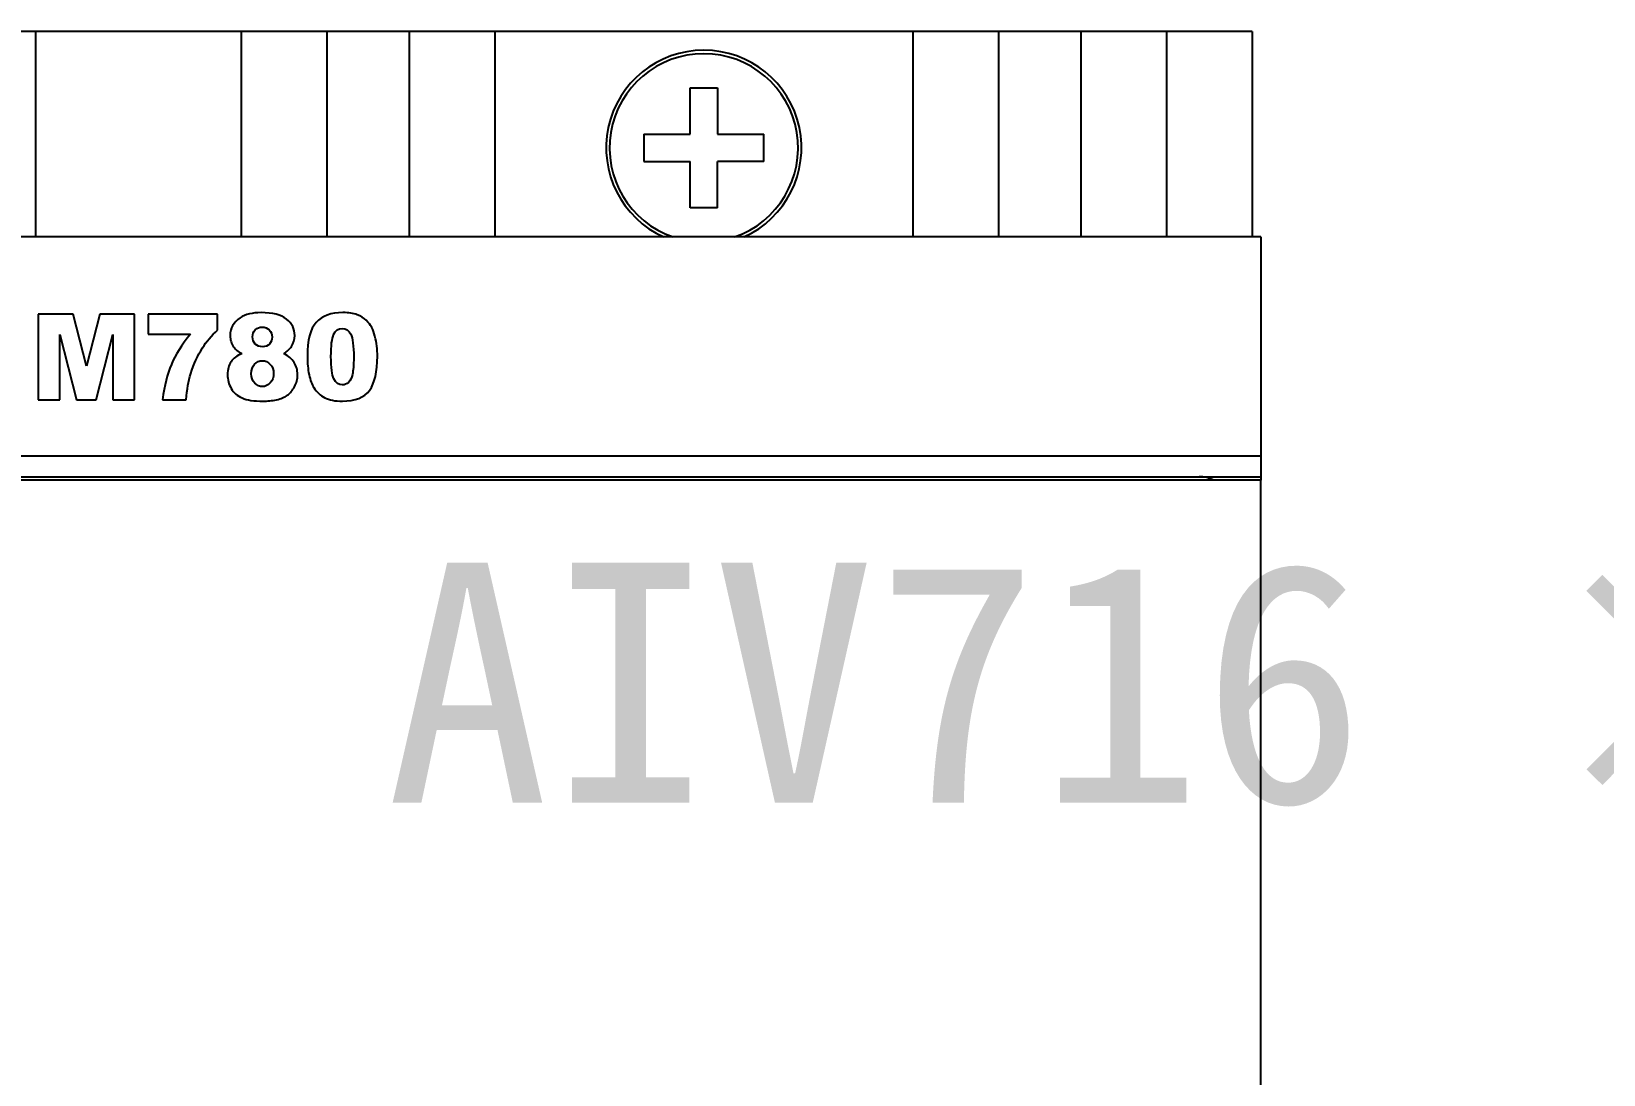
# Model space of a CAD drawing. Header units: millimetres. Extents: x 40 to 522, y -286 to 20.
# Drawn here: x 344.1 to 389.97, y -137.84 to -107.39 of the extents above; entities that cross this region are included whole.
import ezdxf
from ezdxf.enums import TextEntityAlignment as Align

# ---------------------------------------------------------------- set-up
doc = ezdxf.new("R2010")
doc.units = ezdxf.units.MM
doc.layers.add('TEXT_LABEL', color=7, linetype='Continuous')
doc.styles.add('HZ_TEXT', font='simsun.ttc')

# ---------------------------------------------------------------- blocks, each defined once
blk = doc.blocks.new('MOD_DIM780')
at = {"linetype": 'Continuous'}
for p, q in [((170.719, 162.611), (105.719, 162.611)), ((135.219, 162.611), (135.219, 156.611)), ((141.219, 162.611), (141.219, 156.611)), ((143.719, 162.611), (143.719, 156.611)), ((146.119, 162.611), (146.119, 156.611)), ((148.619, 162.611), (148.619, 156.611)), ((160.819, 162.611), (160.819, 156.611)), ((163.319, 162.611), (163.319, 156.611)), ((165.719, 162.611), (165.719, 156.611)), ((168.219, 162.611), (168.219, 156.611)), ((170.719, 162.611), (170.719, 156.611)), ((154.319, 159.611), (154.319, 160.961)), ((154.319, 160.961), (155.119, 160.961)), ((155.119, 160.961), (155.119, 159.611)), ((152.969, 159.611), (152.969, 158.811)), ((152.969, 159.611), (154.319, 159.611)), ((155.119, 159.611), (156.469, 159.611)), ((156.469, 158.811), (156.469, 159.611)), ((152.969, 158.811), (154.319, 158.811)), ((154.319, 157.461), (154.319, 158.811)), ((155.119, 157.461), (155.119, 158.811)), ((156.469, 158.811), (155.119, 158.811)), ((155.119, 157.461), (154.319, 157.461)), ((170.969, 156.611), (105.469, 156.611)), ((170.969, 156.611), (170.969, 149.511)), ((135.301, 154.361), (135.301, 151.861)), ((136.315, 154.361), (135.301, 154.361)), ((136.707, 152.84), (136.315, 154.361)), ((137.096, 154.361), (136.707, 152.84)), ((138.113, 154.361), (137.096, 154.361)), ((138.113, 151.861), (138.113, 154.361)), ((138.505, 154.361), (138.505, 153.774)), ((140.532, 154.361), (138.505, 154.361)), ((140.532, 153.892), (140.532, 154.361)), ((135.933, 151.861), (135.933, 153.767)), ((135.933, 153.767), (136.419, 151.861)), ((136.992, 151.861), (137.48, 153.767)), ((137.48, 153.767), (137.48, 151.861)), ((138.505, 153.774), (139.74, 153.774)), ((135.301, 151.861), (135.933, 151.861)), ((136.419, 151.861), (136.992, 151.861)), ((137.48, 151.861), (138.113, 151.861)), ((138.926, 151.861), (139.618, 151.861)), ((170.969, 150.211), (105.469, 150.211)), ((105.469, 149.611), (170.969, 149.611)), ((170.969, 149.511), (105.469, 149.511)), ((170.969, 124.511), (170.969, 149.511))]:
    blk.add_line(p, q, dxfattribs=at)
for centre, radius, start, end in [((154.719, 159.211), 2.85, 294.1775, 245.8225), ((154.719, 159.211), 2.75, 288.9617, 251.0383), ((141.857, 153.73), 1.912, 270.0061, 282.0044), ((169.169, 148.611), 1, 64.3133, 90)]:
    blk.add_arc(centre, radius, start, end, dxfattribs=at)
for points in [[(141.194, 154.25), (140.996, 154.117), (140.899, 153.945), (140.899, 153.737)], [(141.803, 154.403), (141.551, 154.403), (141.348, 154.352), (141.194, 154.25)], [(142.543, 154.212), (142.383, 154.339), (142.137, 154.403), (141.803, 154.403)], [(142.784, 153.731), (142.784, 153.924), (142.703, 154.084), (142.543, 154.212)], [(144.19, 154.403), (143.839, 154.403), (143.578, 154.308), (143.408, 154.118)], [(144.605, 154.34), (144.496, 154.381), (144.358, 154.403), (144.19, 154.403)], [(144.869, 154.178), (144.801, 154.245), (144.712, 154.299), (144.605, 154.34)], [(145.029, 153.968), (144.99, 154.042), (144.937, 154.112), (144.869, 154.178)], [(139.74, 153.774), (139.485, 153.459), (139.3, 153.164), (139.183, 152.888)], [(140.091, 153.375), (140.208, 153.559), (140.355, 153.731), (140.532, 153.892)], [(140.899, 153.737), (140.899, 153.609), (140.933, 153.496), (141.001, 153.399)], [(141.552, 153.696), (141.552, 153.779), (141.578, 153.847), (141.631, 153.9)], [(141.632, 153.486), (141.578, 153.539), (141.552, 153.609), (141.552, 153.696)], [(141.631, 153.9), (141.684, 153.953), (141.752, 153.98), (141.837, 153.98)], [(141.837, 153.98), (141.919, 153.98), (141.987, 153.953), (142.041, 153.898)], [(142.041, 153.898), (142.095, 153.844), (142.122, 153.774), (142.122, 153.689)], [(142.122, 153.689), (142.122, 153.605), (142.096, 153.537), (142.046, 153.485)], [(142.688, 153.416), (142.751, 153.513), (142.784, 153.619), (142.784, 153.731)], [(143.408, 154.118), (143.237, 153.928), (143.152, 153.595), (143.152, 153.121)], [(143.841, 153.119), (143.841, 153.433), (143.866, 153.65), (143.918, 153.766)], [(143.918, 153.766), (143.969, 153.882), (144.051, 153.941), (144.167, 153.941)], [(144.167, 153.941), (144.279, 153.941), (144.363, 153.883), (144.419, 153.769)], [(144.419, 153.769), (144.475, 153.655), (144.504, 153.431), (144.504, 153.1)], [(145.125, 153.713), (145.101, 153.81), (145.069, 153.895), (145.029, 153.968)], [(145.195, 153.129), (145.195, 153.331), (145.171, 153.525), (145.125, 153.713)], [(139.75, 152.623), (139.833, 152.899), (139.948, 153.15), (140.091, 153.375)], [(141.24, 153.204), (141.097, 153.148), (140.993, 153.07), (140.925, 152.967)], [(141.001, 153.399), (141.051, 153.327), (141.131, 153.262), (141.24, 153.204)], [(141.849, 153.407), (141.759, 153.407), (141.687, 153.433), (141.632, 153.486)], [(142.046, 153.485), (141.994, 153.433), (141.927, 153.407), (141.849, 153.407)], [(142.463, 153.204), (142.565, 153.273), (142.64, 153.343), (142.688, 153.416)], [(142.764, 152.947), (142.698, 153.053), (142.598, 153.14), (142.463, 153.204)], [(139.183, 152.888), (139.066, 152.611), (138.981, 152.268), (138.926, 151.861)], [(140.925, 152.967), (140.857, 152.865), (140.822, 152.742), (140.822, 152.596)], [(141.515, 152.62), (141.515, 152.736), (141.545, 152.828), (141.61, 152.896)], [(141.61, 152.896), (141.675, 152.964), (141.75, 152.998), (141.837, 152.998)], [(141.837, 152.998), (141.924, 152.998), (142.001, 152.962), (142.067, 152.892)], [(142.067, 152.892), (142.134, 152.821), (142.168, 152.73), (142.168, 152.621)], [(142.865, 152.592), (142.865, 152.722), (142.831, 152.84), (142.764, 152.947)], [(143.152, 153.121), (143.152, 152.927), (143.167, 152.751), (143.201, 152.591)], [(143.924, 152.466), (143.868, 152.582), (143.841, 152.8), (143.841, 153.119)], [(144.504, 153.1), (144.504, 152.874), (144.491, 152.707), (144.467, 152.601)], [(144.965, 152.133), (145.118, 152.343), (145.195, 152.676), (145.195, 153.129)], [(139.618, 151.861), (139.641, 152.154), (139.685, 152.408), (139.75, 152.623)], [(140.822, 152.596), (140.822, 152.446), (140.858, 152.309), (140.931, 152.188)], [(141.615, 152.348), (141.547, 152.418), (141.515, 152.509), (141.515, 152.62)], [(141.846, 152.244), (141.759, 152.244), (141.682, 152.279), (141.615, 152.348)], [(142.069, 152.351), (142.002, 152.279), (141.927, 152.244), (141.846, 152.244)], [(142.168, 152.621), (142.168, 152.512), (142.134, 152.422), (142.069, 152.351)], [(142.778, 152.241), (142.836, 152.35), (142.865, 152.466), (142.865, 152.592)], [(143.201, 152.591), (143.235, 152.43), (143.281, 152.306), (143.342, 152.213)], [(144.17, 152.292), (144.063, 152.292), (143.981, 152.35), (143.924, 152.466)], [(144.352, 152.365), (144.301, 152.316), (144.24, 152.292), (144.17, 152.292)], [(144.467, 152.601), (144.443, 152.493), (144.404, 152.415), (144.352, 152.365)], [(140.931, 152.188), (141.003, 152.065), (141.111, 151.973), (141.25, 151.912)], [(141.25, 151.912), (141.39, 151.85), (141.592, 151.818), (141.858, 151.818)], [(142.255, 151.86), (142.379, 151.886), (142.483, 151.931), (142.567, 151.99)], [(142.567, 151.99), (142.651, 152.048), (142.72, 152.132), (142.778, 152.241)], [(143.342, 152.213), (143.425, 152.084), (143.532, 151.985), (143.662, 151.919)], [(143.662, 151.919), (143.791, 151.852), (143.96, 151.818), (144.172, 151.818)], [(144.172, 151.818), (144.547, 151.818), (144.811, 151.922), (144.965, 152.133)]]:
    blk.add_open_spline(points, degree=3, dxfattribs=at)

msp = doc.modelspace()

# ---------------------------------------------------------------- block references
msp.add_blockref('MOD_DIM780', (209, -270))

# ---------------------------------------------------------------- texts
at = {"layer": 'TEXT_LABEL', "style": 'HZ_TEXT'}
msp.add_text('AIV716 ×1', height=7, dxfattribs=at).set_placement((378.25, -132), align=Align.BOTTOM_CENTER)

doc.saveas('drawing.dxf')
